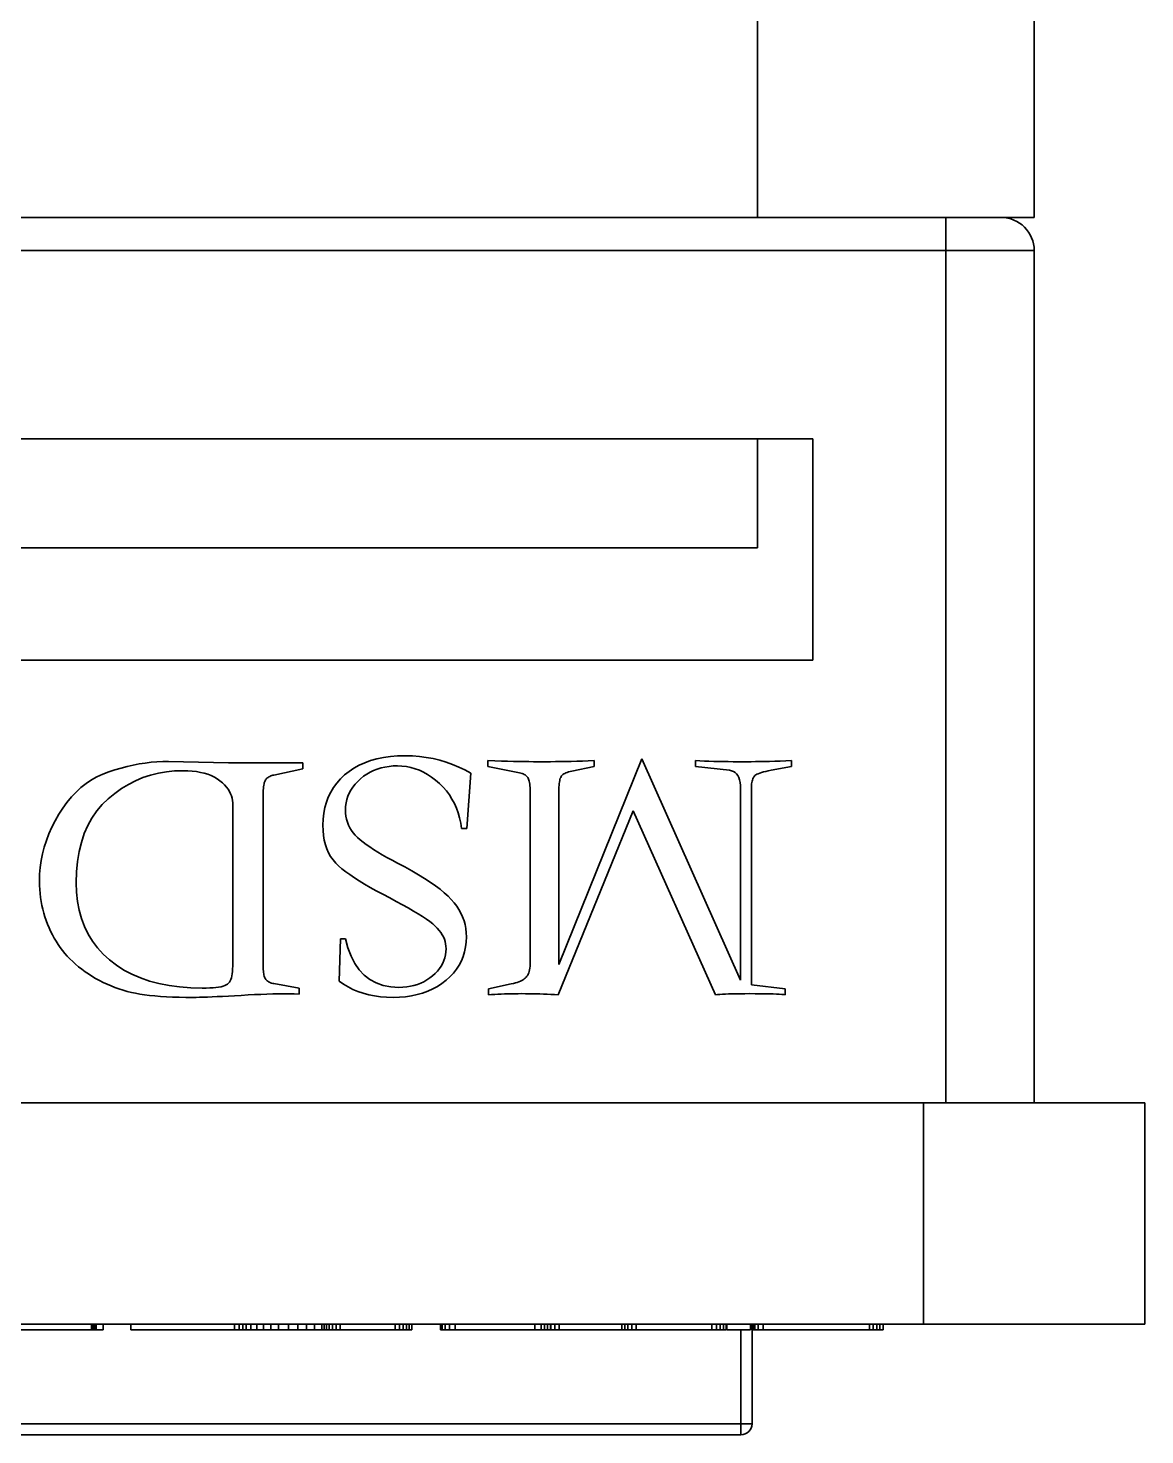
# Model space of a CAD drawing. Header units: millimetres. Extents: x -105 to 105, y -148 to 148.
# Drawn here: x 4.36 to 14.45, y 81.86 to 94.57 of the extents above; entities that cross this region are included whole.
import ezdxf

# ---------------------------------------------------------------- set-up
doc = ezdxf.new("R2010")
doc.units = ezdxf.units.MM
doc.layers.add('粗实线层', color=7, linetype='Continuous', lineweight=35)

msp = doc.modelspace()

# ---------------------------------------------------------------- linework, layer by layer
at = {"layer": '粗实线层', "color": 7, "lineweight": 35, "ltscale": 0.3}
for p, q in [((10.952, 100.859), (10.952, 92.859)), ((13.452, 92.859), (13.452, 94.859)), ((12.652, 92.859), (-2.748, 92.859)), ((12.352, 92.859), (13.452, 92.859)), ((12.652, 92.559), (12.652, 92.859)), ((13.152, 92.859), (12.652, 92.859)), ((12.652, 92.559), (-2.748, 92.559)), ((13.452, 92.559), (12.652, 92.559)), ((12.652, 84.859), (12.652, 92.559)), ((13.452, 84.859), (13.452, 92.559)), ((-1.548, 90.859), (11.452, 90.859)), ((10.952, 90.859), (10.952, 89.873)), ((11.452, 90.859), (11.452, 88.859)), ((10.952, 89.873), (-1.048, 89.873)), ((11.452, 88.859), (-1.548, 88.859)), ((7.456, 87.951), (7.512, 87.967)), ((7.512, 87.967), (7.571, 87.979)), ((7.571, 87.979), (7.634, 87.987)), ((7.634, 87.987), (7.7, 87.993)), ((7.7, 87.993), (7.769, 87.994)), ((7.769, 87.994), (7.833, 87.993)), ((7.833, 87.993), (7.896, 87.988)), ((7.896, 87.988), (7.959, 87.98)), ((7.959, 87.98), (8.02, 87.969)), ((8.02, 87.969), (8.08, 87.955)), ((8.08, 87.955), (8.138, 87.938)), ((9.156, 86.11), (9.907, 87.967)), ((9.907, 87.967), (10.799, 85.966)), ((4.983, 87.805), (5.036, 87.829)), ((5.036, 87.829), (5.09, 87.85)), ((5.09, 87.85), (5.146, 87.868)), ((5.146, 87.868), (5.201, 87.884)), ((5.201, 87.884), (5.256, 87.898)), ((5.256, 87.898), (5.31, 87.91)), ((5.31, 87.91), (5.364, 87.921)), ((5.364, 87.921), (5.418, 87.929)), ((5.418, 87.929), (5.472, 87.936)), ((5.538, 87.837), (5.468, 87.82)), ((5.472, 87.936), (5.525, 87.94)), ((5.525, 87.94), (5.577, 87.943)), ((5.61, 87.85), (5.538, 87.837)), ((5.577, 87.943), (5.63, 87.944)), ((5.685, 87.858), (5.61, 87.85)), ((5.63, 87.944), (6.173, 87.931)), ((5.761, 87.86), (5.685, 87.858)), ((5.803, 87.859), (5.761, 87.86)), ((5.844, 87.856), (5.803, 87.859)), ((5.882, 87.852), (5.844, 87.856)), ((5.919, 87.845), (5.882, 87.852)), ((5.953, 87.837), (5.919, 87.845)), ((5.985, 87.827), (5.953, 87.837)), ((6.016, 87.815), (5.985, 87.827)), ((6.173, 87.931), (6.843, 87.931)), ((6.843, 87.877), (6.582, 87.82)), ((6.843, 87.931), (6.843, 87.877)), ((7.221, 87.822), (7.261, 87.854)), ((7.261, 87.854), (7.305, 87.884)), ((7.305, 87.884), (7.352, 87.91)), ((7.352, 87.91), (7.402, 87.932)), ((7.421, 87.829), (7.392, 87.809)), ((7.402, 87.932), (7.456, 87.951)), ((7.452, 87.846), (7.421, 87.829)), ((7.483, 87.862), (7.452, 87.846)), ((7.516, 87.874), (7.483, 87.862)), ((7.55, 87.885), (7.516, 87.874)), ((7.585, 87.893), (7.55, 87.885)), ((7.622, 87.899), (7.585, 87.893)), ((7.659, 87.903), (7.622, 87.899)), ((7.698, 87.904), (7.659, 87.903)), ((7.739, 87.902), (7.698, 87.904)), ((7.78, 87.897), (7.739, 87.902)), ((7.82, 87.889), (7.78, 87.897)), ((7.859, 87.878), (7.82, 87.889)), ((7.897, 87.864), (7.859, 87.878)), ((7.934, 87.846), (7.897, 87.864)), ((7.971, 87.826), (7.934, 87.846)), ((8.138, 87.938), (8.196, 87.917)), ((8.196, 87.917), (8.252, 87.893)), ((8.252, 87.893), (8.308, 87.867)), ((8.308, 87.867), (8.362, 87.837)), ((8.362, 87.837), (8.325, 87.337)), ((8.516, 87.897), (8.516, 87.951)), ((8.516, 87.951), (8.579, 87.949)), ((8.801, 87.84), (8.516, 87.897)), ((8.579, 87.949), (8.638, 87.947)), ((8.638, 87.947), (8.694, 87.946)), ((8.694, 87.946), (8.747, 87.944)), ((8.747, 87.944), (8.797, 87.943)), ((8.797, 87.943), (8.843, 87.942)), ((8.813, 87.837), (8.801, 87.84)), ((8.824, 87.834), (8.813, 87.837)), ((8.834, 87.83), (8.824, 87.834)), ((8.843, 87.826), (8.834, 87.83)), ((8.843, 87.942), (8.886, 87.942)), ((8.886, 87.942), (8.926, 87.941)), ((8.926, 87.941), (8.962, 87.941)), ((8.962, 87.941), (8.996, 87.941)), ((8.996, 87.941), (9.038, 87.941)), ((9.038, 87.941), (9.081, 87.941)), ((9.081, 87.941), (9.126, 87.942)), ((9.126, 87.942), (9.172, 87.942)), ((9.172, 87.942), (9.219, 87.943)), ((9.202, 87.831), (9.194, 87.825)), ((9.211, 87.836), (9.202, 87.831)), ((9.221, 87.841), (9.211, 87.836)), ((9.219, 87.943), (9.268, 87.944)), ((9.233, 87.845), (9.221, 87.841)), ((9.245, 87.849), (9.233, 87.845)), ((9.259, 87.853), (9.245, 87.849)), ((9.274, 87.857), (9.259, 87.853)), ((9.268, 87.944), (9.318, 87.946)), ((9.475, 87.897), (9.274, 87.857)), ((9.318, 87.946), (9.369, 87.947)), ((9.369, 87.947), (9.421, 87.949)), ((9.421, 87.949), (9.475, 87.951)), ((9.475, 87.951), (9.475, 87.897)), ((10.39, 87.897), (10.39, 87.951)), ((10.39, 87.951), (10.431, 87.949)), ((10.698, 87.864), (10.39, 87.897)), ((10.431, 87.949), (10.472, 87.947)), ((10.472, 87.947), (10.513, 87.946)), ((10.513, 87.946), (10.556, 87.944)), ((10.556, 87.944), (10.599, 87.943)), ((10.599, 87.943), (10.642, 87.942)), ((10.642, 87.942), (10.686, 87.942)), ((10.686, 87.942), (10.731, 87.941)), ((10.718, 87.86), (10.698, 87.864)), ((10.735, 87.854), (10.718, 87.86)), ((10.731, 87.941), (10.776, 87.941)), ((10.75, 87.844), (10.735, 87.854)), ((10.763, 87.832), (10.75, 87.844)), ((10.774, 87.817), (10.763, 87.832)), ((10.776, 87.941), (10.822, 87.941)), ((10.822, 87.941), (10.858, 87.941)), ((10.858, 87.941), (10.895, 87.941)), ((10.895, 87.941), (10.933, 87.942)), ((10.933, 87.942), (10.974, 87.942)), ((10.946, 87.827), (10.935, 87.821)), ((10.958, 87.832), (10.946, 87.827)), ((10.972, 87.838), (10.958, 87.832)), ((10.988, 87.843), (10.972, 87.838)), ((10.974, 87.942), (11.017, 87.943)), ((11.007, 87.849), (10.988, 87.843)), ((11.027, 87.854), (11.007, 87.849)), ((11.017, 87.943), (11.061, 87.944)), ((11.049, 87.859), (11.027, 87.854)), ((11.074, 87.864), (11.049, 87.859)), ((11.061, 87.944), (11.108, 87.946)), ((11.258, 87.897), (11.074, 87.864)), ((11.108, 87.946), (11.156, 87.947)), ((11.156, 87.947), (11.206, 87.949)), ((11.206, 87.949), (11.258, 87.951)), ((11.258, 87.951), (11.258, 87.897)), ((4.794, 87.667), (4.838, 87.707)), ((4.838, 87.707), (4.884, 87.744)), ((4.884, 87.744), (4.933, 87.776)), ((4.933, 87.776), (4.983, 87.805)), ((5.268, 87.736), (5.205, 87.698)), ((5.332, 87.769), (5.268, 87.736)), ((5.399, 87.797), (5.332, 87.769)), ((5.468, 87.82), (5.399, 87.797)), ((6.044, 87.801), (6.016, 87.815)), ((6.07, 87.786), (6.044, 87.801)), ((6.094, 87.768), (6.07, 87.786)), ((6.116, 87.749), (6.094, 87.768)), ((6.136, 87.731), (6.116, 87.749)), ((6.153, 87.711), (6.136, 87.731)), ((6.168, 87.692), (6.153, 87.711)), ((6.487, 87.7), (6.486, 87.684)), ((6.488, 87.714), (6.487, 87.7)), ((6.49, 87.728), (6.488, 87.714)), ((6.493, 87.74), (6.49, 87.728)), ((6.495, 87.751), (6.493, 87.74)), ((6.499, 87.761), (6.495, 87.751)), ((6.502, 87.769), (6.499, 87.761)), ((6.507, 87.776), (6.502, 87.769)), ((6.511, 87.783), (6.507, 87.776)), ((6.516, 87.789), (6.511, 87.783)), ((6.522, 87.794), (6.516, 87.789)), ((6.529, 87.799), (6.522, 87.794)), ((6.536, 87.804), (6.529, 87.799)), ((6.544, 87.808), (6.536, 87.804)), ((6.553, 87.812), (6.544, 87.808)), ((6.562, 87.815), (6.553, 87.812)), ((6.572, 87.818), (6.562, 87.815)), ((6.582, 87.82), (6.572, 87.818)), ((7.095, 87.666), (7.121, 87.708)), ((7.121, 87.708), (7.15, 87.748)), ((7.15, 87.748), (7.183, 87.786)), ((7.183, 87.786), (7.221, 87.822)), ((7.295, 87.712), (7.278, 87.685)), ((7.316, 87.738), (7.295, 87.712)), ((7.339, 87.762), (7.316, 87.738)), ((7.365, 87.786), (7.339, 87.762)), ((7.392, 87.809), (7.365, 87.786)), ((8.007, 87.802), (7.971, 87.826)), ((8.042, 87.775), (8.007, 87.802)), ((8.077, 87.745), (8.042, 87.775)), ((8.11, 87.712), (8.077, 87.745)), ((8.14, 87.677), (8.11, 87.712)), ((8.851, 87.821), (8.843, 87.826)), ((8.858, 87.816), (8.851, 87.821)), ((8.865, 87.811), (8.858, 87.816)), ((8.871, 87.805), (8.865, 87.811)), ((8.876, 87.798), (8.871, 87.805)), ((8.88, 87.791), (8.876, 87.798)), ((8.883, 87.784), (8.88, 87.791)), ((8.886, 87.775), (8.883, 87.784)), ((8.889, 87.764), (8.886, 87.775)), ((8.892, 87.752), (8.889, 87.764)), ((8.894, 87.739), (8.892, 87.752)), ((8.895, 87.724), (8.894, 87.739)), ((8.897, 87.709), (8.895, 87.724)), ((8.898, 87.691), (8.897, 87.709)), ((9.158, 87.728), (9.157, 87.712)), ((9.157, 87.712), (9.157, 87.695)), ((9.16, 87.743), (9.158, 87.728)), ((9.161, 87.757), (9.16, 87.743)), ((9.164, 87.77), (9.161, 87.757)), ((9.166, 87.781), (9.164, 87.77)), ((9.169, 87.791), (9.166, 87.781)), ((9.173, 87.799), (9.169, 87.791)), ((9.177, 87.807), (9.173, 87.799)), ((9.181, 87.813), (9.177, 87.807)), ((9.187, 87.819), (9.181, 87.813)), ((9.194, 87.825), (9.187, 87.819)), ((10.783, 87.798), (10.774, 87.817)), ((10.79, 87.777), (10.783, 87.798)), ((10.795, 87.753), (10.79, 87.777)), ((10.798, 87.726), (10.795, 87.753)), ((10.799, 87.696), (10.798, 87.726)), ((10.897, 87.726), (10.896, 87.712)), ((10.896, 87.712), (10.896, 87.696)), ((10.898, 87.74), (10.897, 87.726)), ((10.9, 87.753), (10.898, 87.74)), ((10.902, 87.764), (10.9, 87.753)), ((10.905, 87.775), (10.902, 87.764)), ((10.909, 87.785), (10.905, 87.775)), ((10.912, 87.794), (10.909, 87.785)), ((10.917, 87.801), (10.912, 87.794)), ((10.921, 87.808), (10.917, 87.801)), ((10.927, 87.815), (10.921, 87.808)), ((10.935, 87.821), (10.927, 87.815)), ((4.674, 87.522), (4.712, 87.574)), ((4.712, 87.574), (4.752, 87.623)), ((4.752, 87.623), (4.794, 87.667)), ((5.085, 87.607), (5.03, 87.554)), ((5.144, 87.655), (5.085, 87.607)), ((5.205, 87.698), (5.144, 87.655)), ((6.181, 87.672), (6.168, 87.692)), ((6.191, 87.652), (6.181, 87.672)), ((6.199, 87.632), (6.191, 87.652)), ((6.205, 87.611), (6.199, 87.632)), ((6.209, 87.59), (6.205, 87.611)), ((6.21, 87.569), (6.209, 87.59)), ((6.486, 87.684), (6.485, 87.667)), ((6.485, 87.667), (6.485, 87.649)), ((6.485, 87.649), (6.485, 86.094)), ((7.042, 87.527), (7.056, 87.575)), ((7.056, 87.575), (7.073, 87.622)), ((7.073, 87.622), (7.095, 87.666)), ((7.241, 87.599), (7.234, 87.569)), ((7.251, 87.629), (7.241, 87.599)), ((7.263, 87.657), (7.251, 87.629)), ((7.278, 87.685), (7.263, 87.657)), ((8.167, 87.641), (8.14, 87.677)), ((8.191, 87.603), (8.167, 87.641)), ((8.213, 87.563), (8.191, 87.603)), ((8.898, 87.672), (8.898, 87.691)), ((8.898, 87.652), (8.898, 87.672)), ((8.898, 86.13), (8.898, 87.652)), ((9.157, 87.695), (9.156, 87.676)), ((9.156, 87.676), (9.156, 86.11)), ((10.799, 85.966), (10.799, 87.696)), ((10.896, 87.696), (10.896, 85.926)), ((4.605, 87.408), (4.638, 87.466)), ((4.638, 87.466), (4.674, 87.522)), ((4.981, 87.496), (4.937, 87.432)), ((5.03, 87.554), (4.981, 87.496)), ((6.21, 86.094), (6.21, 87.569)), ((7.026, 87.423), (7.032, 87.476)), ((7.032, 87.476), (7.042, 87.527)), ((7.23, 87.537), (7.229, 87.505)), ((7.229, 87.505), (7.23, 87.476)), ((7.234, 87.569), (7.23, 87.537)), ((7.23, 87.476), (7.233, 87.448)), ((7.233, 87.448), (7.239, 87.421)), ((8.231, 87.521), (8.213, 87.563)), ((8.247, 87.478), (8.231, 87.521)), ((8.26, 87.433), (8.247, 87.478)), ((9.827, 87.498), (9.15, 85.835)), ((10.571, 85.835), (9.827, 87.498)), ((4.549, 87.29), (4.575, 87.349)), ((4.575, 87.349), (4.605, 87.408)), ((4.9, 87.364), (4.868, 87.291)), ((4.937, 87.432), (4.9, 87.364)), ((7.024, 87.367), (7.026, 87.423)), ((7.026, 87.32), (7.024, 87.367)), ((7.03, 87.274), (7.026, 87.32)), ((7.239, 87.421), (7.246, 87.394)), ((7.246, 87.394), (7.256, 87.369)), ((7.256, 87.369), (7.268, 87.345)), ((7.268, 87.345), (7.282, 87.321)), ((7.282, 87.321), (7.299, 87.299)), ((8.271, 87.386), (8.26, 87.433)), ((8.278, 87.337), (8.271, 87.386)), ((8.325, 87.337), (8.278, 87.337)), ((4.507, 87.17), (4.526, 87.23)), ((4.526, 87.23), (4.549, 87.29)), ((4.842, 87.212), (4.821, 87.129)), ((4.868, 87.291), (4.842, 87.212)), ((7.037, 87.231), (7.03, 87.274)), ((7.047, 87.191), (7.037, 87.231)), ((7.06, 87.153), (7.047, 87.191)), ((7.299, 87.299), (7.317, 87.277)), ((7.317, 87.277), (7.338, 87.257)), ((7.338, 87.257), (7.361, 87.236)), ((7.361, 87.236), (7.387, 87.215)), ((7.387, 87.215), (7.416, 87.194)), ((7.416, 87.194), (7.448, 87.172)), ((4.479, 87.048), (4.491, 87.109)), ((4.491, 87.109), (4.507, 87.17)), ((4.821, 87.129), (4.807, 87.04)), ((7.076, 87.117), (7.06, 87.153)), ((7.094, 87.084), (7.076, 87.117)), ((7.116, 87.053), (7.094, 87.084)), ((7.448, 87.172), (7.482, 87.149)), ((7.482, 87.149), (7.52, 87.125)), ((7.52, 87.125), (7.56, 87.101)), ((7.56, 87.101), (7.603, 87.077)), ((7.603, 87.077), (7.649, 87.051)), ((4.465, 86.924), (4.47, 86.986)), ((4.47, 86.986), (4.479, 87.048)), ((4.798, 86.947), (4.795, 86.848)), ((4.807, 87.04), (4.798, 86.947)), ((7.14, 87.025), (7.116, 87.053)), ((7.167, 86.999), (7.14, 87.025)), ((7.197, 86.973), (7.167, 86.999)), ((7.231, 86.947), (7.197, 86.973)), ((7.268, 86.921), (7.231, 86.947)), ((7.649, 87.051), (7.698, 87.025)), ((7.698, 87.025), (7.766, 86.99)), ((7.766, 86.99), (7.829, 86.954)), ((7.829, 86.954), (7.888, 86.92)), ((4.463, 86.861), (4.465, 86.924)), ((4.464, 86.824), (4.463, 86.861)), ((4.466, 86.787), (4.464, 86.824)), ((4.795, 86.848), (4.798, 86.761)), ((7.309, 86.893), (7.268, 86.921)), ((7.353, 86.865), (7.309, 86.893)), ((7.401, 86.835), (7.353, 86.865)), ((7.453, 86.805), (7.401, 86.835)), ((7.888, 86.92), (7.943, 86.886)), ((7.943, 86.886), (7.994, 86.853)), ((7.994, 86.853), (8.041, 86.82)), ((8.041, 86.82), (8.083, 86.788)), ((4.469, 86.75), (4.466, 86.787)), ((4.473, 86.714), (4.469, 86.75)), ((4.478, 86.679), (4.473, 86.714)), ((4.798, 86.761), (4.807, 86.678)), ((7.507, 86.774), (7.453, 86.805)), ((7.566, 86.743), (7.507, 86.774)), ((7.628, 86.71), (7.566, 86.743)), ((7.688, 86.679), (7.628, 86.71)), ((8.083, 86.788), (8.121, 86.757)), ((8.121, 86.757), (8.155, 86.727)), ((8.155, 86.727), (8.184, 86.697)), ((8.184, 86.697), (8.21, 86.667)), ((4.485, 86.643), (4.478, 86.679)), ((4.493, 86.608), (4.485, 86.643)), ((4.502, 86.574), (4.493, 86.608)), ((4.512, 86.54), (4.502, 86.574)), ((4.807, 86.678), (4.822, 86.599)), ((4.822, 86.599), (4.843, 86.524)), ((7.744, 86.649), (7.688, 86.679)), ((7.796, 86.62), (7.744, 86.649)), ((7.843, 86.592), (7.796, 86.62)), ((7.886, 86.566), (7.843, 86.592)), ((7.925, 86.541), (7.886, 86.566)), ((8.21, 86.667), (8.234, 86.636)), ((8.234, 86.636), (8.254, 86.605)), ((8.254, 86.605), (8.272, 86.572)), ((8.272, 86.572), (8.287, 86.539)), ((4.524, 86.506), (4.512, 86.54)), ((4.536, 86.473), (4.524, 86.506)), ((4.55, 86.44), (4.536, 86.473)), ((4.564, 86.409), (4.55, 86.44)), ((4.843, 86.524), (4.871, 86.452)), ((4.871, 86.452), (4.904, 86.384)), ((7.96, 86.518), (7.925, 86.541)), ((7.99, 86.496), (7.96, 86.518)), ((8.017, 86.475), (7.99, 86.496)), ((8.038, 86.456), (8.017, 86.475)), ((8.057, 86.437), (8.038, 86.456)), ((8.074, 86.417), (8.057, 86.437)), ((8.287, 86.539), (8.3, 86.504)), ((8.3, 86.504), (8.309, 86.469)), ((8.309, 86.469), (8.316, 86.433)), ((8.316, 86.433), (8.32, 86.396)), ((4.58, 86.378), (4.564, 86.409)), ((4.596, 86.348), (4.58, 86.378)), ((4.614, 86.319), (4.596, 86.348)), ((4.632, 86.29), (4.614, 86.319)), ((4.904, 86.384), (4.943, 86.32)), ((4.943, 86.32), (4.988, 86.26)), ((7.172, 85.959), (7.185, 86.342)), ((7.185, 86.342), (7.229, 86.342)), ((7.229, 86.342), (7.251, 86.258)), ((8.089, 86.398), (8.074, 86.417)), ((8.102, 86.378), (8.089, 86.398)), ((8.113, 86.358), (8.102, 86.378)), ((8.122, 86.337), (8.113, 86.358)), ((8.128, 86.316), (8.122, 86.337)), ((8.133, 86.295), (8.128, 86.316)), ((8.32, 86.312), (8.314, 86.267)), ((8.32, 86.396), (8.322, 86.358)), ((8.322, 86.358), (8.32, 86.312)), ((4.651, 86.262), (4.632, 86.29)), ((4.672, 86.235), (4.651, 86.262)), ((4.693, 86.209), (4.672, 86.235)), ((4.715, 86.184), (4.693, 86.209)), ((4.739, 86.159), (4.715, 86.184)), ((4.988, 86.26), (5.04, 86.203)), ((5.04, 86.203), (5.097, 86.151)), ((7.251, 86.258), (7.279, 86.184)), ((7.279, 86.184), (7.313, 86.118)), ((8.126, 86.17), (8.132, 86.196)), ((8.132, 86.196), (8.136, 86.223)), ((8.136, 86.273), (8.133, 86.295)), ((8.137, 86.251), (8.136, 86.273)), ((8.136, 86.223), (8.137, 86.251)), ((8.292, 86.181), (8.276, 86.141)), ((8.305, 86.223), (8.292, 86.181)), ((8.314, 86.267), (8.305, 86.223)), ((4.764, 86.135), (4.739, 86.159)), ((4.79, 86.111), (4.764, 86.135)), ((4.817, 86.088), (4.79, 86.111)), ((4.845, 86.066), (4.817, 86.088)), ((4.875, 86.044), (4.845, 86.066)), ((5.097, 86.151), (5.16, 86.102)), ((5.16, 86.102), (5.227, 86.059)), ((5.227, 86.059), (5.299, 86.021)), ((6.208, 86.046), (6.209, 86.069)), ((6.209, 86.069), (6.21, 86.094)), ((6.485, 86.094), (6.485, 86.078)), ((6.485, 86.078), (6.486, 86.063)), ((6.486, 86.063), (6.487, 86.05)), ((6.487, 86.05), (6.488, 86.037)), ((7.313, 86.118), (7.353, 86.061)), ((7.353, 86.061), (7.398, 86.012)), ((8.038, 86.028), (8.059, 86.049)), ((8.059, 86.049), (8.077, 86.072)), ((8.077, 86.072), (8.093, 86.095)), ((8.093, 86.095), (8.107, 86.12)), ((8.107, 86.12), (8.118, 86.144)), ((8.118, 86.144), (8.126, 86.17)), ((8.231, 86.066), (8.204, 86.031)), ((8.255, 86.103), (8.231, 86.066)), ((8.276, 86.141), (8.255, 86.103)), ((8.885, 86.034), (8.889, 86.047)), ((8.889, 86.047), (8.892, 86.062)), ((8.892, 86.062), (8.895, 86.077)), ((8.895, 86.077), (8.897, 86.094)), ((8.897, 86.094), (8.898, 86.112)), ((8.898, 86.112), (8.898, 86.13)), ((4.906, 86.023), (4.875, 86.044)), ((4.938, 86.003), (4.906, 86.023)), ((4.971, 85.983), (4.938, 86.003)), ((5.005, 85.964), (4.971, 85.983)), ((5.04, 85.946), (5.005, 85.964)), ((5.075, 85.93), (5.04, 85.946)), ((5.11, 85.915), (5.075, 85.93)), ((5.299, 86.021), (5.376, 85.988)), ((5.376, 85.988), (5.457, 85.959)), ((5.457, 85.959), (5.543, 85.937)), ((5.543, 85.937), (5.634, 85.919)), ((6.139, 85.918), (6.152, 85.924)), ((6.152, 85.924), (6.163, 85.931)), ((6.163, 85.931), (6.172, 85.939)), ((6.172, 85.939), (6.18, 85.949)), ((6.18, 85.949), (6.187, 85.96)), ((6.187, 85.96), (6.193, 85.974)), ((6.193, 85.974), (6.198, 85.989)), ((6.198, 85.989), (6.202, 86.006)), ((6.202, 86.006), (6.206, 86.025)), ((6.206, 86.025), (6.208, 86.046)), ((6.488, 86.037), (6.49, 86.025)), ((6.49, 86.025), (6.492, 86.014)), ((6.492, 86.014), (6.495, 86.004)), ((6.495, 86.004), (6.498, 85.995)), ((6.498, 85.995), (6.501, 85.987)), ((6.501, 85.987), (6.505, 85.98)), ((6.505, 85.98), (6.509, 85.973)), ((6.509, 85.973), (6.514, 85.967)), ((6.514, 85.967), (6.52, 85.962)), ((6.52, 85.962), (6.527, 85.957)), ((6.527, 85.957), (6.534, 85.952)), ((6.534, 85.952), (6.542, 85.948)), ((6.542, 85.948), (6.551, 85.944)), ((6.551, 85.944), (6.561, 85.941)), ((6.561, 85.941), (6.571, 85.938)), ((6.571, 85.938), (6.582, 85.936)), ((6.582, 85.936), (6.81, 85.896)), ((7.211, 85.931), (7.172, 85.959)), ((7.253, 85.906), (7.211, 85.931)), ((7.398, 86.012), (7.449, 85.973)), ((7.449, 85.973), (7.506, 85.942)), ((7.506, 85.942), (7.569, 85.92)), ((7.569, 85.92), (7.637, 85.907)), ((7.847, 85.919), (7.878, 85.928)), ((7.878, 85.928), (7.908, 85.94)), ((7.908, 85.94), (7.936, 85.953)), ((7.936, 85.953), (7.964, 85.969)), ((7.964, 85.969), (7.99, 85.987)), ((7.99, 85.987), (8.015, 86.006)), ((8.015, 86.006), (8.038, 86.028)), ((8.099, 85.937), (8.059, 85.911)), ((8.137, 85.966), (8.099, 85.937)), ((8.172, 85.998), (8.137, 85.966)), ((8.204, 86.031), (8.172, 85.998)), ((8.52, 85.889), (8.727, 85.933)), ((8.727, 85.933), (8.746, 85.937)), ((8.746, 85.937), (8.764, 85.942)), ((8.764, 85.942), (8.78, 85.947)), ((8.78, 85.947), (8.795, 85.952)), ((8.795, 85.952), (8.809, 85.958)), ((8.809, 85.958), (8.822, 85.964)), ((8.822, 85.964), (8.834, 85.971)), ((8.834, 85.971), (8.844, 85.978)), ((8.844, 85.978), (8.853, 85.985)), ((8.853, 85.985), (8.861, 85.993)), ((8.861, 85.993), (8.868, 86.002)), ((8.868, 86.002), (8.875, 86.011)), ((8.875, 86.011), (8.88, 86.022)), ((8.88, 86.022), (8.885, 86.034)), ((10.896, 85.926), (11.201, 85.889)), ((5.146, 85.901), (5.11, 85.915)), ((5.182, 85.888), (5.146, 85.901)), ((5.219, 85.876), (5.182, 85.888)), ((5.256, 85.866), (5.219, 85.876)), ((5.294, 85.857), (5.256, 85.866)), ((5.332, 85.849), (5.294, 85.857)), ((5.371, 85.842), (5.332, 85.849)), ((5.413, 85.836), (5.371, 85.842)), ((5.459, 85.83), (5.413, 85.836)), ((5.506, 85.825), (5.459, 85.83)), ((5.557, 85.821), (5.506, 85.825)), ((5.61, 85.818), (5.557, 85.821)), ((5.666, 85.815), (5.61, 85.818)), ((5.634, 85.919), (5.73, 85.906)), ((5.725, 85.813), (5.666, 85.815)), ((5.787, 85.812), (5.725, 85.813)), ((5.73, 85.906), (5.83, 85.898)), ((5.851, 85.812), (5.787, 85.812)), ((5.83, 85.898), (5.935, 85.896)), ((5.878, 85.812), (5.851, 85.812)), ((5.909, 85.813), (5.878, 85.812)), ((5.944, 85.814), (5.909, 85.813)), ((5.935, 85.896), (5.97, 85.896)), ((5.982, 85.815), (5.944, 85.814)), ((5.97, 85.896), (6.002, 85.897)), ((6.024, 85.817), (5.982, 85.815)), ((6.002, 85.897), (6.032, 85.899)), ((6.069, 85.819), (6.024, 85.817)), ((6.032, 85.899), (6.058, 85.901)), ((6.058, 85.901), (6.082, 85.905)), ((6.118, 85.821), (6.069, 85.819)), ((6.082, 85.905), (6.104, 85.908)), ((6.104, 85.908), (6.123, 85.913)), ((6.171, 85.824), (6.118, 85.821)), ((6.123, 85.913), (6.139, 85.918)), ((6.227, 85.827), (6.171, 85.824)), ((6.287, 85.83), (6.227, 85.827)), ((6.348, 85.834), (6.287, 85.83)), ((6.407, 85.837), (6.348, 85.834)), ((6.464, 85.839), (6.407, 85.837)), ((6.519, 85.841), (6.464, 85.839)), ((6.572, 85.843), (6.519, 85.841)), ((6.623, 85.843), (6.572, 85.843)), ((6.673, 85.844), (6.623, 85.843)), ((6.72, 85.844), (6.673, 85.844)), ((6.766, 85.843), (6.72, 85.844)), ((6.81, 85.842), (6.766, 85.843)), ((6.81, 85.896), (6.81, 85.842)), ((7.296, 85.884), (7.253, 85.906)), ((7.341, 85.865), (7.296, 85.884)), ((7.389, 85.849), (7.341, 85.865)), ((7.439, 85.836), (7.389, 85.849)), ((7.49, 85.825), (7.439, 85.836)), ((7.544, 85.818), (7.49, 85.825)), ((7.6, 85.813), (7.544, 85.818)), ((7.658, 85.812), (7.6, 85.813)), ((7.637, 85.907), (7.712, 85.902)), ((7.716, 85.814), (7.658, 85.812)), ((7.712, 85.902), (7.747, 85.904)), ((7.772, 85.818), (7.716, 85.814)), ((7.747, 85.904), (7.782, 85.907)), ((7.825, 85.826), (7.772, 85.818)), ((7.782, 85.907), (7.815, 85.912)), ((7.815, 85.912), (7.847, 85.919)), ((7.876, 85.837), (7.825, 85.826)), ((7.925, 85.851), (7.876, 85.837)), ((7.972, 85.868), (7.925, 85.851)), ((8.017, 85.888), (7.972, 85.868)), ((8.059, 85.911), (8.017, 85.888)), ((8.52, 85.835), (8.52, 85.889)), ((8.548, 85.837), (8.52, 85.835)), ((8.577, 85.839), (8.548, 85.837)), ((8.606, 85.841), (8.577, 85.839)), ((8.635, 85.842), (8.606, 85.841)), ((8.665, 85.843), (8.635, 85.842)), ((8.696, 85.844), (8.665, 85.843)), ((8.726, 85.845), (8.696, 85.844)), ((8.758, 85.845), (8.726, 85.845)), ((8.789, 85.845), (8.758, 85.845)), ((8.821, 85.846), (8.789, 85.845)), ((8.854, 85.845), (8.821, 85.846)), ((8.887, 85.845), (8.854, 85.845)), ((8.92, 85.845), (8.887, 85.845)), ((8.953, 85.844), (8.92, 85.845)), ((8.985, 85.843), (8.953, 85.844)), ((9.018, 85.842), (8.985, 85.843)), ((9.051, 85.841), (9.018, 85.842)), ((9.084, 85.839), (9.051, 85.841)), ((9.117, 85.837), (9.084, 85.839)), ((9.15, 85.835), (9.117, 85.837)), ((10.589, 85.837), (10.571, 85.835)), ((10.61, 85.839), (10.589, 85.837)), ((10.634, 85.841), (10.61, 85.839)), ((10.661, 85.842), (10.634, 85.841)), ((10.69, 85.843), (10.661, 85.842)), ((10.722, 85.844), (10.69, 85.843)), ((10.757, 85.845), (10.722, 85.844)), ((10.795, 85.845), (10.757, 85.845)), ((10.836, 85.845), (10.795, 85.845)), ((10.879, 85.846), (10.836, 85.845)), ((10.93, 85.845), (10.879, 85.846)), ((10.977, 85.845), (10.93, 85.845)), ((11.02, 85.845), (10.977, 85.845)), ((11.058, 85.844), (11.02, 85.845)), ((11.092, 85.843), (11.058, 85.844)), ((11.122, 85.842), (11.092, 85.843)), ((11.148, 85.841), (11.122, 85.842)), ((11.17, 85.839), (11.148, 85.841)), ((11.188, 85.837), (11.17, 85.839)), ((11.201, 85.835), (11.188, 85.837)), ((11.201, 85.889), (11.201, 85.835)), ((12.452, 84.859), (-2.548, 84.859)), ((12.452, 82.859), (12.452, 84.859)), ((14.452, 84.859), (12.452, 84.859)), ((14.452, 82.859), (14.452, 84.859)), ((12.452, 82.859), (-2.548, 82.859)), ((3.556, 82.809), (4.934, 82.809)), ((4.933, 82.809), (4.945, 82.809)), ((4.934, 82.859), (4.934, 82.809)), ((4.945, 82.859), (4.945, 82.809)), ((4.945, 82.809), (4.955, 82.809)), ((4.955, 82.859), (4.955, 82.809)), ((4.955, 82.809), (4.963, 82.809)), ((4.963, 82.859), (4.963, 82.809)), ((4.963, 82.809), (4.971, 82.809)), ((4.971, 82.859), (4.971, 82.809)), ((4.971, 82.809), (4.977, 82.809)), ((4.977, 82.859), (4.977, 82.809)), ((4.977, 82.809), (5.039, 82.809)), ((5.039, 82.859), (5.039, 82.809)), ((5.29, 82.859), (5.29, 82.809)), ((5.29, 82.809), (5.341, 82.809)), ((5.341, 82.809), (5.392, 82.809)), ((5.392, 82.809), (5.444, 82.809)), ((5.444, 82.809), (5.495, 82.809)), ((5.495, 82.809), (5.547, 82.809)), ((5.547, 82.809), (5.6, 82.809)), ((5.6, 82.809), (5.652, 82.809)), ((5.652, 82.809), (5.705, 82.809)), ((5.705, 82.809), (5.758, 82.809)), ((5.758, 82.809), (5.811, 82.809)), ((5.811, 82.809), (5.885, 82.809)), ((5.885, 82.809), (5.954, 82.809)), ((5.954, 82.809), (6.019, 82.809)), ((6.019, 82.809), (6.078, 82.809)), ((6.078, 82.809), (6.133, 82.809)), ((6.133, 82.809), (6.182, 82.809)), ((6.182, 82.809), (6.227, 82.809)), ((6.227, 82.859), (6.227, 82.809)), ((6.227, 82.809), (6.267, 82.809)), ((6.267, 82.859), (6.267, 82.809)), ((6.267, 82.809), (6.302, 82.809)), ((6.302, 82.859), (6.302, 82.809)), ((6.302, 82.809), (6.332, 82.809)), ((6.332, 82.859), (6.332, 82.809)), ((6.332, 82.809), (6.372, 82.809)), ((6.372, 82.859), (6.372, 82.809)), ((6.372, 82.809), (6.429, 82.809)), ((6.429, 82.859), (6.429, 82.809)), ((6.429, 82.809), (6.489, 82.809)), ((6.489, 82.859), (6.489, 82.809)), ((6.489, 82.809), (6.554, 82.809)), ((6.554, 82.859), (6.554, 82.809)), ((6.554, 82.809), (6.622, 82.809)), ((6.622, 82.859), (6.622, 82.809)), ((6.622, 82.809), (6.713, 82.809)), ((6.713, 82.859), (6.713, 82.809)), ((6.713, 82.809), (6.798, 82.809)), ((6.798, 82.859), (6.798, 82.809)), ((6.798, 82.809), (6.877, 82.809)), ((6.877, 82.859), (6.877, 82.809)), ((6.877, 82.809), (6.95, 82.809)), ((6.95, 82.859), (6.95, 82.809)), ((6.95, 82.809), (7.016, 82.809)), ((7.016, 82.859), (7.016, 82.809)), ((7.016, 82.809), (7.035, 82.809)), ((7.035, 82.859), (7.035, 82.809)), ((7.035, 82.809), (7.056, 82.809)), ((7.056, 82.859), (7.056, 82.809)), ((7.056, 82.809), (7.081, 82.809)), ((7.081, 82.859), (7.081, 82.809)), ((7.081, 82.809), (7.11, 82.809)), ((7.11, 82.859), (7.11, 82.809)), ((7.11, 82.809), (7.143, 82.809)), ((7.143, 82.859), (7.143, 82.809)), ((7.143, 82.809), (7.18, 82.809)), ((7.18, 82.859), (7.18, 82.809)), ((7.18, 82.809), (7.221, 82.809)), ((7.221, 82.809), (7.267, 82.809)), ((7.267, 82.809), (7.317, 82.809)), ((7.317, 82.809), (7.371, 82.809)), ((7.371, 82.809), (7.429, 82.809)), ((7.429, 82.809), (7.487, 82.809)), ((7.487, 82.809), (7.541, 82.809)), ((7.541, 82.809), (7.591, 82.809)), ((7.591, 82.809), (7.637, 82.809)), ((7.637, 82.809), (7.679, 82.809)), ((7.679, 82.859), (7.679, 82.809)), ((7.679, 82.809), (7.717, 82.809)), ((7.717, 82.859), (7.717, 82.809)), ((7.717, 82.809), (7.75, 82.809)), ((7.75, 82.859), (7.75, 82.809)), ((7.75, 82.809), (7.78, 82.809)), ((7.78, 82.859), (7.78, 82.809)), ((7.78, 82.809), (7.805, 82.809)), ((7.805, 82.859), (7.805, 82.809)), ((7.805, 82.809), (7.827, 82.809)), ((7.827, 82.859), (7.827, 82.809)), ((8.086, 82.859), (8.086, 82.809)), ((8.086, 82.809), (8.101, 82.809)), ((8.101, 82.859), (8.101, 82.809)), ((8.101, 82.809), (8.128, 82.809)), ((8.128, 82.859), (8.128, 82.809)), ((8.128, 82.809), (8.168, 82.809)), ((8.168, 82.859), (8.168, 82.809)), ((8.168, 82.809), (8.22, 82.809)), ((8.22, 82.859), (8.22, 82.809)), ((8.22, 82.809), (8.283, 82.809)), ((8.283, 82.809), (8.359, 82.809)), ((8.359, 82.809), (8.448, 82.809)), ((8.448, 82.809), (8.548, 82.809)), ((8.548, 82.809), (8.66, 82.809)), ((8.66, 82.809), (8.785, 82.809)), ((8.785, 82.809), (8.817, 82.809)), ((8.817, 82.809), (8.848, 82.809)), ((8.848, 82.809), (8.879, 82.809)), ((8.879, 82.809), (8.91, 82.809)), ((8.91, 82.809), (8.94, 82.809)), ((8.94, 82.859), (8.94, 82.809)), ((8.94, 82.809), (8.969, 82.809)), ((8.969, 82.809), (8.998, 82.809)), ((8.998, 82.859), (8.998, 82.809)), ((8.998, 82.809), (9.027, 82.809)), ((9.027, 82.859), (9.027, 82.809)), ((9.027, 82.809), (9.055, 82.809)), ((9.055, 82.859), (9.055, 82.809)), ((9.055, 82.809), (9.082, 82.809)), ((9.082, 82.859), (9.082, 82.809)), ((9.084, 82.859), (9.084, 82.809)), ((9.084, 82.809), (9.121, 82.809)), ((9.121, 82.859), (9.121, 82.809)), ((9.121, 82.809), (9.159, 82.809)), ((9.159, 82.859), (9.159, 82.809)), ((9.159, 82.809), (9.727, 82.809)), ((9.727, 82.859), (9.727, 82.809)), ((9.727, 82.809), (9.752, 82.809)), ((9.752, 82.859), (9.752, 82.809)), ((9.752, 82.809), (9.781, 82.809)), ((9.781, 82.859), (9.781, 82.809)), ((9.781, 82.809), (9.816, 82.809)), ((9.816, 82.859), (9.816, 82.809)), ((9.816, 82.809), (9.856, 82.809)), ((9.856, 82.859), (9.856, 82.809)), ((9.856, 82.809), (9.901, 82.809)), ((9.901, 82.809), (9.95, 82.809)), ((9.95, 82.809), (10.005, 82.809)), ((10.005, 82.809), (10.064, 82.809)), ((10.064, 82.809), (10.129, 82.809)), ((10.129, 82.809), (10.198, 82.809)), ((10.198, 82.809), (10.267, 82.809)), ((10.267, 82.809), (10.332, 82.809)), ((10.332, 82.809), (10.391, 82.809)), ((10.391, 82.809), (10.446, 82.809)), ((10.446, 82.809), (10.495, 82.809)), ((10.495, 82.809), (10.54, 82.809)), ((10.54, 82.859), (10.54, 82.809)), ((10.54, 82.809), (10.58, 82.809)), ((10.58, 82.859), (10.58, 82.809)), ((10.58, 82.809), (10.614, 82.809)), ((10.614, 82.859), (10.614, 82.809)), ((10.614, 82.809), (10.644, 82.809)), ((10.644, 82.859), (10.644, 82.809)), ((10.644, 82.809), (10.669, 82.809)), ((10.669, 82.859), (10.669, 82.809)), ((10.673, 82.859), (10.673, 82.809)), ((10.673, 82.809), (10.688, 82.809)), ((10.688, 82.809), (10.889, 82.809)), ((10.802, 81.959), (10.802, 82.809)), ((10.889, 82.859), (10.889, 82.809)), ((10.902, 81.959), (10.902, 82.859)), ((10.912, 82.859), (10.912, 82.809)), ((10.912, 82.809), (10.928, 82.809)), ((10.928, 82.859), (10.928, 82.809)), ((10.928, 82.809), (10.958, 82.809)), ((10.958, 82.859), (10.958, 82.809)), ((10.958, 82.809), (11.003, 82.809)), ((11.003, 82.859), (11.003, 82.809)), ((11.003, 82.809), (11.062, 82.809)), ((11.062, 82.809), (11.136, 82.809)), ((11.136, 82.809), (11.225, 82.809)), ((11.225, 82.809), (11.328, 82.809)), ((11.328, 82.809), (11.445, 82.809)), ((11.445, 82.809), (11.577, 82.809)), ((11.577, 82.809), (11.723, 82.809)), ((11.723, 82.809), (11.768, 82.809)), ((11.768, 82.809), (11.811, 82.809)), ((11.811, 82.809), (11.852, 82.809)), ((11.852, 82.809), (11.891, 82.809)), ((11.891, 82.809), (11.928, 82.809)), ((11.928, 82.809), (11.963, 82.809)), ((11.963, 82.859), (11.963, 82.809)), ((11.963, 82.809), (11.997, 82.809)), ((11.997, 82.859), (11.997, 82.809)), ((11.997, 82.809), (12.029, 82.809)), ((12.029, 82.859), (12.029, 82.809)), ((12.029, 82.809), (12.058, 82.809)), ((12.058, 82.859), (12.058, 82.809)), ((12.058, 82.809), (12.086, 82.809)), ((12.086, 82.859), (12.086, 82.809)), ((14.452, 82.859), (12.452, 82.859)), ((10.802, 81.959), (-0.998, 81.959)), ((10.802, 81.859), (-0.998, 81.859)), ((10.802, 81.959), (10.802, 81.859)), ((10.902, 81.959), (10.802, 81.959))]:
    msp.add_line(p, q, dxfattribs=at)
for centre, radius, start, end in [((13.152, 92.559), 0.3, 360, 90), ((10.802, 81.959), 0.1, 270, 0)]:
    msp.add_arc(centre, radius, start, end, dxfattribs=at)

doc.saveas('drawing.dxf')
